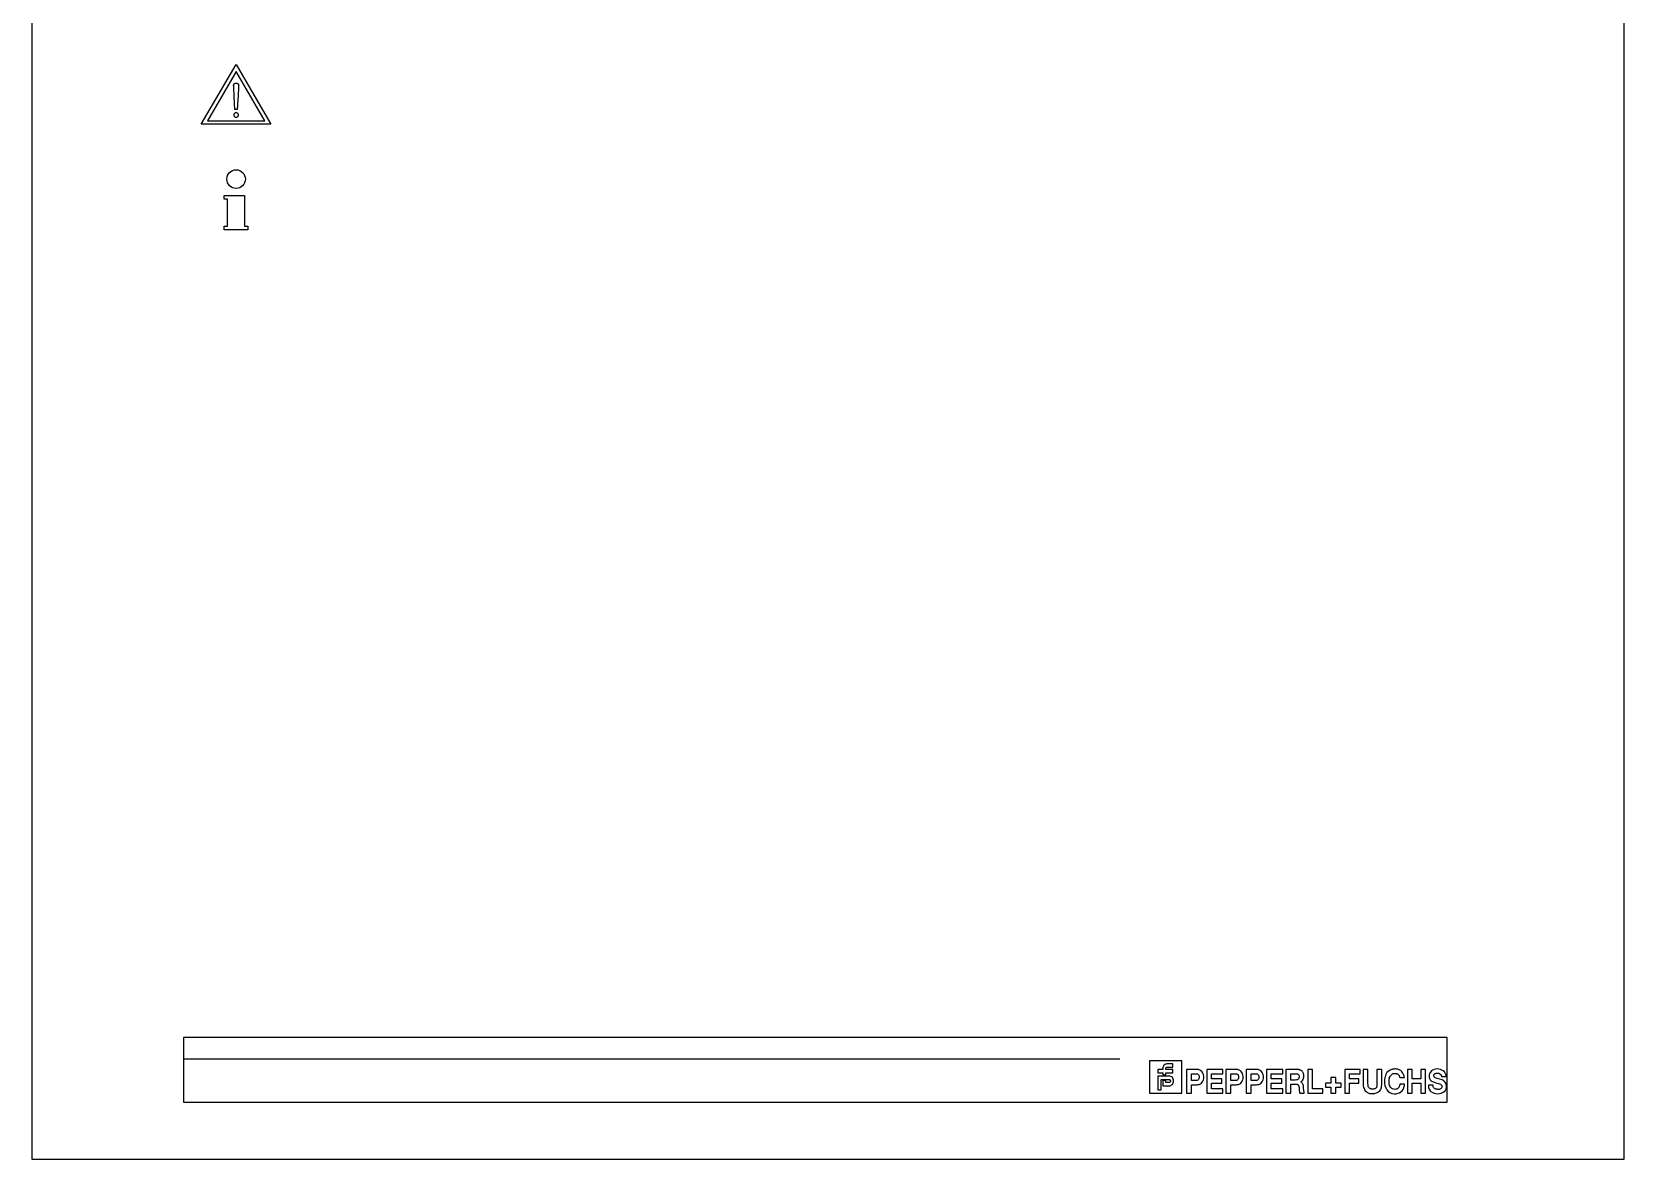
# Model space of a CAD drawing. Header units: metres. Extents: x 0 to 3575, y 0 to 842.
# Drawn here: x 2980 to 3575, y 0 to 421 of the extents above; entities that cross this region are included whole.
import ezdxf

# ---------------------------------------------------------------- set-up
doc = ezdxf.new("R2010")
doc.units = ezdxf.units.M
doc.layers.add('BORDER', color=2, linetype='Continuous')
doc.layers.add('SCHEMATICS', color=7, linetype='Continuous')

msp = doc.modelspace()

# ---------------------------------------------------------------- linework, layer by layer
at = {"layer": 'BORDER', "color": 2}
msp.add_lwpolyline([(2980, 0), (3575, 0), (3575, 842), (2980, 842), (2980, 0)], dxfattribs=at)
at = {"layer": 'SCHEMATICS', "color": 7}
for p, q in [((3043.33, 386.47), (3056.32, 408.83)), ((3056.32, 406.23), (3045.61, 387.78)), ((3056.32, 408.83), (3069.32, 386.47)), ((3067.03, 387.78), (3056.32, 406.23)), ((3055.58, 396.85), (3055.45, 400.31)), ((3055.89, 392.04), (3055.58, 396.85)), ((3045.61, 387.78), (3067.03, 387.78)), ((3056.73, 392.04), (3055.89, 392.04)), ((3069.32, 386.47), (3043.33, 386.47)), ((3051.89, 359.85), (3059.52, 359.85)), ((3051.89, 358.56), (3051.89, 359.85)), ((3053.12, 358.56), (3051.89, 358.56)), ((3053.12, 348.41), (3053.12, 358.56)), ((3059.52, 359.85), (3059.52, 348.41)), ((3051.89, 347.12), (3051.89, 348.41)), ((3051.89, 348.41), (3053.12, 348.41)), ((3060.75, 347.12), (3051.89, 347.12)), ((3059.52, 348.41), (3060.75, 348.41)), ((3060.75, 348.41), (3060.75, 347.12)), ((3036.67, 37.41), (3386.5, 37.41)), ((3402.56, 33.45), (3400.74, 33.45)), ((3400.74, 33.45), (3400.74, 32.24)), ((3400.74, 32.24), (3402.56, 32.24)), ((3400.74, 31.01), (3400.74, 25.87)), ((3401.95, 25.87), (3401.95, 29.79)), ((3401.95, 29.79), (3404.86, 29.79)), ((3402.56, 33.89), (3402.56, 33.45)), ((3402.56, 32.24), (3402.56, 31.49)), ((3402.56, 31.49), (3403.77, 31.49)), ((3406.4, 33.45), (3403.77, 33.45)), ((3403.77, 32.24), (3406.4, 32.24)), ((3406.4, 34.35), (3406.4, 35.56)), ((3406.4, 32.24), (3406.4, 33.45)), ((3415.51, 33.46), (3411.49, 33.46)), ((3411.49, 33.46), (3411.49, 24.66)), ((3413.29, 29.36), (3413.29, 31.91)), ((3413.29, 31.91), (3415.06, 31.91)), ((3425.07, 33.46), (3419, 33.46)), ((3419, 33.46), (3419, 24.64)), ((3420.79, 29.94), (3420.79, 31.84)), ((3420.79, 31.84), (3425.07, 31.84)), ((3424.72, 29.94), (3420.79, 29.94)), ((3424.72, 28.39), (3424.72, 29.94)), ((3425.07, 31.84), (3425.07, 33.46)), ((3430.24, 33.47), (3426.2, 33.47)), ((3426.2, 33.47), (3426.2, 24.64)), ((3428.01, 29.35), (3428.01, 31.92)), ((3428.01, 31.92), (3429.78, 31.92)), ((3437.81, 33.46), (3433.78, 33.46)), ((3433.78, 33.46), (3433.78, 24.66)), ((3435.59, 29.36), (3435.59, 31.91)), ((3435.59, 31.91), (3437.35, 31.91)), ((3447.44, 33.46), (3441.37, 33.46)), ((3441.37, 33.46), (3441.37, 24.64)), ((3443.16, 29.94), (3443.16, 31.84)), ((3443.16, 31.84), (3447.44, 31.84)), ((3447.09, 29.94), (3443.16, 29.94)), ((3447.09, 28.39), (3447.09, 29.94)), ((3447.44, 31.84), (3447.44, 33.46)), ((3453.02, 33.45), (3448.62, 33.45)), ((3448.62, 33.45), (3448.62, 24.66)), ((3450.4, 29.53), (3450.4, 31.9)), ((3450.4, 31.9), (3452.53, 31.9)), ((3458.54, 33.46), (3456.75, 33.46)), ((3456.75, 33.46), (3456.75, 24.66)), ((3458.54, 26.27), (3458.54, 33.46)), ((3467.24, 30.53), (3465.45, 30.53)), ((3465.45, 30.53), (3465.45, 28.39)), ((3467.24, 28.39), (3467.24, 30.53)), ((3476.33, 33.47), (3470.61, 33.47)), ((3470.61, 33.47), (3470.61, 24.66)), ((3472.4, 29.95), (3472.4, 31.84)), ((3472.4, 31.84), (3476.33, 31.84)), ((3475.83, 29.95), (3472.4, 29.95)), ((3475.83, 28.39), (3475.83, 29.95)), ((3476.33, 31.84), (3476.33, 33.47)), ((3479.25, 33.47), (3477.47, 33.47)), ((3477.47, 33.47), (3477.47, 27.81)), ((3479.25, 28.39), (3479.25, 33.47)), ((3484.42, 33.47), (3482.62, 33.47)), ((3482.62, 33.47), (3482.62, 28.39)), ((3484.42, 27.82), (3484.42, 33.47)), ((3491.14, 30.47), (3492.86, 30.47)), ((3492.86, 30.47), (3492.82, 30.69)), ((3495.82, 33.47), (3494.04, 33.47)), ((3494.04, 33.47), (3494.04, 24.66)), ((3495.82, 30), (3495.82, 33.47)), ((3499.06, 30), (3495.82, 30)), ((3500.83, 33.47), (3499.06, 33.47)), ((3499.06, 33.47), (3499.06, 30)), ((3500.83, 24.66), (3500.83, 33.47)), ((3506.72, 30.84), (3508.49, 30.84)), ((3508.49, 30.84), (3508.47, 31.05)), ((3400.74, 25.87), (3401.95, 25.87)), ((3403.77, 29.31), (3402.56, 29.31)), ((3402.56, 29.31), (3402.56, 27.36)), ((3402.56, 27.36), (3404.86, 27.36)), ((3403.77, 28.59), (3403.77, 29.31)), ((3411.49, 24.66), (3413.29, 24.66)), ((3414.99, 29.36), (3413.29, 29.36)), ((3413.29, 24.66), (3413.29, 27.81)), ((3413.29, 27.81), (3415.34, 27.81)), ((3415.3, 29.38), (3414.99, 29.36)), ((3415.34, 27.81), (3415.7, 27.84)), ((3419, 24.64), (3425.07, 24.64)), ((3420.79, 26.26), (3420.79, 28.39)), ((3420.79, 28.39), (3424.72, 28.39)), ((3425.07, 26.26), (3420.79, 26.26)), ((3425.07, 24.64), (3425.07, 26.26)), ((3426.2, 24.64), (3428.01, 24.64)), ((3429.72, 29.35), (3428.01, 29.35)), ((3428.01, 24.64), (3428.01, 27.81)), ((3428.01, 27.81), (3430.07, 27.81)), ((3430.03, 29.38), (3429.72, 29.35)), ((3430.07, 27.81), (3430.43, 27.83)), ((3433.78, 24.66), (3435.59, 24.66)), ((3437.29, 29.36), (3435.59, 29.36)), ((3435.59, 24.66), (3435.59, 27.81)), ((3435.59, 27.81), (3437.64, 27.81)), ((3437.6, 29.38), (3437.29, 29.36)), ((3437.64, 27.81), (3438, 27.83)), ((3441.37, 24.64), (3447.44, 24.64)), ((3443.16, 26.26), (3443.16, 28.39)), ((3443.16, 28.39), (3447.09, 28.39)), ((3447.44, 26.26), (3443.16, 26.26)), ((3447.44, 24.64), (3447.44, 26.26)), ((3448.62, 24.66), (3450.4, 24.66)), ((3452.1, 29.53), (3450.4, 29.53)), ((3450.4, 24.66), (3450.4, 28.06)), ((3450.4, 28.06), (3452.53, 28.06)), ((3452.52, 29.56), (3452.1, 29.53)), ((3453.73, 24.9), (3453.8, 24.66)), ((3453.8, 24.66), (3455.49, 24.66)), ((3454.13, 28.87), (3454.48, 29.11)), ((3454.38, 28.7), (3454.13, 28.87)), ((3455.4, 24.97), (3455.29, 25.58)), ((3455.49, 24.66), (3455.4, 24.97)), ((3456.75, 24.66), (3462.46, 24.66)), ((3462.46, 26.27), (3458.54, 26.27)), ((3462.46, 24.66), (3462.46, 26.27)), ((3465.45, 28.39), (3463.41, 28.39)), ((3463.41, 28.39), (3463.41, 26.82)), ((3463.41, 26.82), (3465.45, 26.82)), ((3465.45, 26.82), (3465.45, 24.66)), ((3465.45, 24.66), (3467.24, 24.66)), ((3469.28, 28.39), (3467.24, 28.39)), ((3467.24, 24.66), (3467.24, 26.82)), ((3467.24, 26.82), (3469.28, 26.82)), ((3469.28, 26.82), (3469.28, 28.39)), ((3470.61, 24.66), (3472.4, 24.66)), ((3472.4, 24.66), (3472.4, 28.39)), ((3472.4, 28.39), (3475.83, 28.39)), ((3479.29, 27.65), (3479.25, 28.39)), ((3482.62, 28.39), (3482.62, 27.65)), ((3484.38, 27.29), (3484.42, 27.82)), ((3492.86, 28.06), (3491.12, 28.06)), ((3491.12, 28.06), (3491.12, 27.78)), ((3492.87, 27.9), (3492.86, 28.06)), ((3494.04, 24.66), (3495.82, 24.66)), ((3495.82, 24.66), (3495.82, 28.43)), ((3495.82, 28.43), (3499.06, 28.43)), ((3499.06, 28.43), (3499.06, 24.66)), ((3499.06, 24.66), (3500.83, 24.66)), ((3503.62, 27.59), (3501.84, 27.59)), ((3501.84, 27.59), (3501.84, 27.33)), ((3503.62, 27.47), (3503.62, 27.59))]:
    msp.add_line(p, q, dxfattribs=at)
for points in [[(3055.45, 400.31), (3055.45, 400.46), (3055.44, 400.6), (3055.43, 400.74), (3055.41, 400.86), (3055.41, 400.98), (3055.41, 401.1), (3055.42, 401.22), (3055.44, 401.35)], [(3055.44, 401.35), (3055.48, 401.43), (3055.55, 401.52), (3055.65, 401.6), (3055.77, 401.67), (3055.9, 401.74), (3056.04, 401.79), (3056.18, 401.82), (3056.32, 401.84)], [(3056.32, 401.84), (3056.44, 401.83), (3056.57, 401.81), (3056.71, 401.77), (3056.84, 401.73), (3056.95, 401.67), (3057.05, 401.6), (3057.13, 401.52), (3057.18, 401.43)], [(3057.2, 400.38), (3057.19, 400.16), (3057.19, 399.85), (3057.18, 399.47), (3057.16, 399.03), (3057.14, 398.53), (3057.12, 397.98), (3057.09, 397.39), (3057.06, 396.78)], [(3057.18, 401.43), (3057.22, 401.29), (3057.23, 401.16), (3057.24, 401.03), (3057.23, 400.91), (3057.22, 400.78), (3057.21, 400.65), (3057.2, 400.52), (3057.2, 400.38)], [(3057.06, 396.78), (3057, 395.91), (3056.95, 395.06), (3056.89, 394.26), (3056.84, 393.54), (3056.8, 392.93), (3056.76, 392.46), (3056.73, 392.15), (3056.73, 392.04)], [(3056.32, 390.83), (3056.14, 390.81), (3055.98, 390.76), (3055.83, 390.68), (3055.7, 390.57), (3055.59, 390.44), (3055.51, 390.29), (3055.46, 390.13), (3055.44, 389.95)], [(3055.44, 389.95), (3055.46, 389.77), (3055.51, 389.61), (3055.59, 389.46), (3055.7, 389.33), (3055.83, 389.22), (3055.98, 389.14), (3056.14, 389.09), (3056.32, 389.07)], [(3057.2, 389.95), (3057.18, 390.13), (3057.13, 390.29), (3057.05, 390.44), (3056.94, 390.57), (3056.81, 390.68), (3056.66, 390.76), (3056.5, 390.81), (3056.32, 390.83)], [(3056.32, 389.07), (3056.5, 389.09), (3056.66, 389.14), (3056.81, 389.22), (3056.94, 389.33), (3057.05, 389.46), (3057.13, 389.61), (3057.18, 389.77), (3057.2, 389.95)], [(3052.86, 365.99), (3052.93, 366.7), (3053.13, 367.36), (3053.45, 367.95), (3053.88, 368.47), (3054.4, 368.89), (3054.99, 369.21), (3055.65, 369.42), (3056.35, 369.49)], [(3056.35, 369.49), (3057.04, 369.42), (3057.68, 369.21), (3058.26, 368.89), (3058.77, 368.47), (3059.19, 367.95), (3059.51, 367.36), (3059.71, 366.7), (3059.78, 365.99)], [(3056.35, 362.51), (3055.65, 362.58), (3054.99, 362.79), (3054.4, 363.12), (3053.88, 363.55), (3053.45, 364.07), (3053.13, 364.66), (3052.93, 365.31), (3052.86, 365.99)], [(3059.78, 365.99), (3059.71, 365.31), (3059.51, 364.66), (3059.19, 364.07), (3058.77, 363.55), (3058.26, 363.12), (3057.68, 362.79), (3057.04, 362.58), (3056.35, 362.51)], [(3036.64, 21.32), (3508.9, 21.32), (3508.9, 45.38), (3036.64, 45.38), (3036.64, 21.32)], [(3397.6, 24.66), (3409.72, 24.66), (3409.72, 36.77), (3397.6, 36.77), (3397.6, 24.66)], [(3404.86, 31.01), (3404.63, 31.01), (3404.13, 31.01), (3403.47, 31.01), (3402.73, 31.01), (3401.99, 31.01), (3401.36, 31.01), (3400.91, 31.01), (3400.74, 31.01)], [(3404.23, 35.56), (3403.87, 35.52), (3403.55, 35.42), (3403.26, 35.25), (3403.02, 35.04), (3402.83, 34.79), (3402.68, 34.51), (3402.59, 34.21), (3402.56, 33.89)], [(3403.77, 33.89), (3403.78, 33.99), (3403.81, 34.08), (3403.85, 34.16), (3403.91, 34.22), (3403.97, 34.27), (3404.05, 34.31), (3404.13, 34.34), (3404.22, 34.35)], [(3403.77, 33.45), (3403.77, 33.53), (3403.77, 33.61), (3403.77, 33.68), (3403.77, 33.74), (3403.77, 33.79), (3403.77, 33.84), (3403.77, 33.87), (3403.77, 33.89)], [(3403.77, 31.49), (3403.77, 31.5), (3403.77, 31.55), (3403.77, 31.62), (3403.77, 31.71), (3403.77, 31.82), (3403.77, 31.94), (3403.77, 32.08), (3403.77, 32.24)], [(3404.22, 34.35), (3404.46, 34.35), (3404.78, 34.35), (3405.14, 34.35), (3405.51, 34.35), (3405.85, 34.35), (3406.13, 34.35), (3406.32, 34.35), (3406.4, 34.35)], [(3406.4, 35.56), (3406.31, 35.56), (3406.07, 35.56), (3405.73, 35.56), (3405.34, 35.56), (3404.95, 35.56), (3404.6, 35.56), (3404.34, 35.56), (3404.23, 35.56)], [(3406.66, 29.2), (3406.63, 29.55), (3406.53, 29.88), (3406.38, 30.19), (3406.17, 30.46), (3405.9, 30.69), (3405.6, 30.86), (3405.25, 30.97), (3404.86, 31.01)], [(3404.86, 29.79), (3404.98, 29.78), (3405.1, 29.74), (3405.2, 29.68), (3405.29, 29.6), (3405.35, 29.5), (3405.41, 29.41), (3405.44, 29.3), (3405.45, 29.2)], [(3415.06, 31.91), (3415.09, 31.91), (3415.12, 31.91), (3415.15, 31.91), (3415.18, 31.9), (3415.21, 31.9), (3415.24, 31.89), (3415.27, 31.89), (3415.3, 31.89)], [(3415.3, 31.89), (3415.52, 31.84), (3415.71, 31.75), (3415.86, 31.62), (3415.99, 31.45), (3416.08, 31.26), (3416.15, 31.05), (3416.18, 30.83), (3416.19, 30.6)], [(3416.19, 30.6), (3416.18, 30.38), (3416.13, 30.17), (3416.06, 29.97), (3415.96, 29.79), (3415.83, 29.63), (3415.68, 29.51), (3415.5, 29.42), (3415.3, 29.38)], [(3415.95, 33.44), (3415.9, 33.44), (3415.84, 33.45), (3415.79, 33.45), (3415.74, 33.46), (3415.69, 33.46), (3415.63, 33.46), (3415.58, 33.46), (3415.51, 33.46)], [(3415.7, 27.84), (3416.2, 27.93), (3416.64, 28.13), (3417.02, 28.41), (3417.34, 28.77), (3417.59, 29.18), (3417.77, 29.64), (3417.89, 30.12), (3417.94, 30.6)], [(3417.94, 30.6), (3417.91, 31.04), (3417.83, 31.49), (3417.69, 31.92), (3417.47, 32.34), (3417.2, 32.71), (3416.85, 33.03), (3416.43, 33.28), (3415.95, 33.44)], [(3429.78, 31.92), (3429.82, 31.92), (3429.85, 31.92), (3429.88, 31.91), (3429.91, 31.91), (3429.94, 31.9), (3429.97, 31.9), (3430, 31.9), (3430.03, 31.9)], [(3430.03, 31.9), (3430.25, 31.85), (3430.43, 31.75), (3430.59, 31.62), (3430.71, 31.46), (3430.81, 31.27), (3430.87, 31.06), (3430.91, 30.83), (3430.92, 30.6)], [(3430.92, 30.6), (3430.9, 30.38), (3430.86, 30.17), (3430.78, 29.97), (3430.68, 29.79), (3430.56, 29.63), (3430.41, 29.51), (3430.23, 29.42), (3430.03, 29.38)], [(3430.67, 33.44), (3430.62, 33.45), (3430.57, 33.46), (3430.52, 33.46), (3430.47, 33.46), (3430.42, 33.47), (3430.36, 33.47), (3430.3, 33.47), (3430.24, 33.47)], [(3430.43, 27.83), (3430.93, 27.92), (3431.37, 28.12), (3431.75, 28.41), (3432.07, 28.77), (3432.32, 29.18), (3432.5, 29.64), (3432.62, 30.12), (3432.67, 30.6)], [(3432.67, 30.6), (3432.64, 31.04), (3432.56, 31.49), (3432.41, 31.93), (3432.2, 32.34), (3431.92, 32.71), (3431.58, 33.03), (3431.16, 33.28), (3430.67, 33.44)], [(3437.35, 31.91), (3437.39, 31.91), (3437.42, 31.91), (3437.45, 31.91), (3437.48, 31.9), (3437.51, 31.9), (3437.54, 31.89), (3437.57, 31.89), (3437.6, 31.89)], [(3437.6, 31.89), (3437.82, 31.84), (3438, 31.75), (3438.16, 31.62), (3438.28, 31.45), (3438.38, 31.26), (3438.44, 31.05), (3438.48, 30.83), (3438.49, 30.6)], [(3438.49, 30.6), (3438.47, 30.38), (3438.43, 30.17), (3438.35, 29.97), (3438.25, 29.79), (3438.13, 29.63), (3437.98, 29.51), (3437.8, 29.42), (3437.6, 29.38)], [(3438.24, 33.44), (3438.19, 33.44), (3438.14, 33.45), (3438.09, 33.45), (3438.04, 33.46), (3437.98, 33.46), (3437.93, 33.46), (3437.87, 33.46), (3437.81, 33.46)], [(3438, 27.83), (3438.5, 27.93), (3438.94, 28.13), (3439.31, 28.41), (3439.63, 28.77), (3439.88, 29.18), (3440.07, 29.64), (3440.18, 30.12), (3440.23, 30.6)], [(3440.23, 30.6), (3440.21, 31.04), (3440.13, 31.49), (3439.98, 31.92), (3439.77, 32.34), (3439.49, 32.71), (3439.15, 33.03), (3438.73, 33.28), (3438.24, 33.44)], [(3453.51, 30.55), (3453.47, 30.33), (3453.4, 30.13), (3453.31, 29.97), (3453.19, 29.83), (3453.05, 29.72), (3452.89, 29.64), (3452.72, 29.58), (3452.52, 29.56)], [(3452.53, 31.9), (3452.71, 31.88), (3452.88, 31.84), (3453.03, 31.78), (3453.17, 31.69), (3453.28, 31.58), (3453.38, 31.42), (3453.45, 31.23), (3453.51, 30.99)], [(3454.13, 33.22), (3453.98, 33.28), (3453.85, 33.33), (3453.72, 33.38), (3453.59, 33.41), (3453.46, 33.43), (3453.33, 33.44), (3453.18, 33.45), (3453.02, 33.45)], [(3453.51, 30.99), (3453.51, 30.94), (3453.51, 30.89), (3453.51, 30.83), (3453.51, 30.78), (3453.51, 30.72), (3453.51, 30.67), (3453.51, 30.61), (3453.51, 30.55)], [(3455.22, 31.75), (3455.14, 32), (3455.06, 32.23), (3454.96, 32.44), (3454.84, 32.63), (3454.71, 32.8), (3454.54, 32.95), (3454.35, 33.09), (3454.13, 33.22)], [(3454.48, 29.11), (3454.65, 29.25), (3454.78, 29.39), (3454.89, 29.54), (3454.99, 29.7), (3455.06, 29.87), (3455.12, 30.05), (3455.18, 30.24), (3455.23, 30.46)], [(3455.23, 30.46), (3455.27, 30.63), (3455.3, 30.8), (3455.31, 30.95), (3455.32, 31.1), (3455.31, 31.26), (3455.29, 31.41), (3455.26, 31.58), (3455.22, 31.75)], [(3487.27, 33.07), (3486.78, 32.72), (3486.38, 32.32), (3486.07, 31.88), (3485.82, 31.4), (3485.65, 30.89), (3485.53, 30.35), (3485.45, 29.77), (3485.42, 29.17)], [(3487.15, 29.22), (3487.16, 29.41), (3487.18, 29.59), (3487.2, 29.77), (3487.23, 29.95), (3487.26, 30.11), (3487.3, 30.26), (3487.34, 30.39), (3487.37, 30.51)], [(3489.37, 33.67), (3489.07, 33.66), (3488.79, 33.64), (3488.53, 33.59), (3488.28, 33.53), (3488.03, 33.45), (3487.79, 33.35), (3487.54, 33.22), (3487.27, 33.07)], [(3487.37, 30.51), (3487.51, 30.84), (3487.69, 31.14), (3487.9, 31.41), (3488.14, 31.63), (3488.42, 31.81), (3488.73, 31.95), (3489.06, 32.02), (3489.42, 32.04)], [(3491.74, 32.82), (3491.5, 33.05), (3491.24, 33.24), (3490.97, 33.39), (3490.68, 33.51), (3490.38, 33.59), (3490.07, 33.64), (3489.73, 33.67), (3489.37, 33.67)], [(3489.42, 32.04), (3489.66, 32.02), (3489.88, 31.97), (3490.08, 31.9), (3490.27, 31.81), (3490.45, 31.69), (3490.61, 31.55), (3490.75, 31.38), (3490.89, 31.19)], [(3490.89, 31.19), (3490.95, 31.1), (3490.99, 31.01), (3491.03, 30.93), (3491.06, 30.84), (3491.08, 30.76), (3491.1, 30.67), (3491.12, 30.57), (3491.14, 30.47)], [(3492.82, 30.69), (3492.79, 30.87), (3492.74, 31.08), (3492.68, 31.32), (3492.58, 31.57), (3492.45, 31.86), (3492.27, 32.16), (3492.04, 32.48), (3491.74, 32.82)], [(3505.11, 33.67), (3504.52, 33.62), (3503.95, 33.48), (3503.44, 33.25), (3502.99, 32.93), (3502.61, 32.53), (3502.32, 32.04), (3502.15, 31.48), (3502.1, 30.85)], [(3502.1, 30.85), (3502.14, 30.49), (3502.23, 30.16), (3502.38, 29.86), (3502.57, 29.6), (3502.79, 29.36), (3503.05, 29.16), (3503.34, 28.98), (3503.65, 28.84)], [(3503.84, 31.33), (3504.01, 31.73), (3504.33, 32), (3504.76, 32.15), (3505.25, 32.16), (3505.74, 32.06), (3506.17, 31.85), (3506.51, 31.53), (3506.7, 31.1)], [(3508.65, 27.27), (3508.39, 28.4), (3507.79, 29.15), (3506.98, 29.62), (3506.07, 29.92), (3505.18, 30.14), (3504.43, 30.38), (3503.95, 30.74), (3503.84, 31.33)], [(3508.47, 31.05), (3508.38, 31.61), (3508.16, 32.12), (3507.84, 32.57), (3507.43, 32.96), (3506.93, 33.26), (3506.37, 33.49), (3505.76, 33.63), (3505.11, 33.67)], [(3506.7, 31.1), (3506.71, 31.02), (3506.71, 30.96), (3506.72, 30.92), (3506.72, 30.88), (3506.72, 30.86), (3506.72, 30.85), (3506.72, 30.84), (3506.72, 30.84)], [(3404.86, 28.59), (3404.78, 28.59), (3404.64, 28.59), (3404.46, 28.59), (3404.27, 28.59), (3404.08, 28.59), (3403.92, 28.59), (3403.81, 28.59), (3403.77, 28.59)], [(3405.45, 29.2), (3405.43, 29.04), (3405.38, 28.9), (3405.31, 28.79), (3405.23, 28.71), (3405.13, 28.65), (3405.03, 28.61), (3404.94, 28.59), (3404.86, 28.59)], [(3404.86, 27.36), (3405.25, 27.4), (3405.6, 27.52), (3405.91, 27.7), (3406.17, 27.93), (3406.38, 28.21), (3406.53, 28.52), (3406.63, 28.86), (3406.66, 29.2)], [(3452.53, 28.06), (3452.62, 28.06), (3452.7, 28.05), (3452.77, 28.03), (3452.84, 28), (3452.91, 27.97), (3452.97, 27.93), (3453.03, 27.88), (3453.08, 27.83)], [(3453.08, 27.83), (3453.21, 27.68), (3453.31, 27.53), (3453.39, 27.37), (3453.44, 27.21), (3453.49, 27.04), (3453.52, 26.86), (3453.54, 26.67), (3453.55, 26.46)], [(3453.55, 26.46), (3453.57, 26.25), (3453.57, 26.05), (3453.58, 25.86), (3453.59, 25.68), (3453.61, 25.5), (3453.63, 25.31), (3453.67, 25.11), (3453.73, 24.9)], [(3455.15, 27.45), (3455.13, 27.56), (3455.08, 27.71), (3455.02, 27.88), (3454.94, 28.05), (3454.83, 28.24), (3454.7, 28.41), (3454.55, 28.57), (3454.38, 28.7)], [(3455.29, 25.58), (3455.25, 25.84), (3455.23, 26.07), (3455.22, 26.29), (3455.21, 26.5), (3455.2, 26.71), (3455.19, 26.93), (3455.17, 27.18), (3455.15, 27.45)], [(3477.47, 27.81), (3477.47, 27.74), (3477.48, 27.67), (3477.48, 27.6), (3477.49, 27.54), (3477.49, 27.48), (3477.5, 27.42), (3477.51, 27.35), (3477.52, 27.28)], [(3477.52, 27.28), (3477.64, 26.78), (3477.8, 26.32), (3478.01, 25.91), (3478.28, 25.54), (3478.59, 25.22), (3478.97, 24.95), (3479.39, 24.73), (3479.87, 24.57)], [(3479.95, 26.41), (3479.79, 26.53), (3479.66, 26.66), (3479.55, 26.79), (3479.46, 26.94), (3479.39, 27.1), (3479.34, 27.27), (3479.31, 27.45), (3479.29, 27.65)], [(3479.87, 24.57), (3480.02, 24.54), (3480.16, 24.51), (3480.29, 24.5), (3480.41, 24.49), (3480.54, 24.48), (3480.67, 24.48), (3480.81, 24.48), (3480.96, 24.48)], [(3480.93, 26.15), (3480.79, 26.16), (3480.66, 26.17), (3480.53, 26.18), (3480.41, 26.2), (3480.3, 26.23), (3480.18, 26.28), (3480.07, 26.34), (3479.95, 26.41)], [(3482.05, 26.41), (3481.92, 26.32), (3481.79, 26.26), (3481.66, 26.21), (3481.52, 26.18), (3481.39, 26.16), (3481.25, 26.15), (3481.1, 26.15), (3480.93, 26.15)], [(3480.96, 24.48), (3481.1, 24.48), (3481.24, 24.49), (3481.36, 24.49), (3481.48, 24.5), (3481.6, 24.52), (3481.72, 24.53), (3481.85, 24.56), (3481.99, 24.59)], [(3481.99, 24.59), (3482.48, 24.75), (3482.92, 24.97), (3483.32, 25.23), (3483.66, 25.55), (3483.94, 25.91), (3484.16, 26.33), (3484.31, 26.79), (3484.38, 27.29)], [(3482.62, 27.65), (3482.62, 27.46), (3482.59, 27.28), (3482.55, 27.11), (3482.5, 26.95), (3482.42, 26.8), (3482.32, 26.66), (3482.19, 26.53), (3482.05, 26.41)], [(3485.42, 29.17), (3485.46, 28.31), (3485.61, 27.46), (3485.89, 26.66), (3486.29, 25.94), (3486.81, 25.32), (3487.45, 24.84), (3488.23, 24.52), (3489.12, 24.4)], [(3487.24, 28), (3487.2, 28.15), (3487.17, 28.29), (3487.16, 28.44), (3487.15, 28.58), (3487.14, 28.73), (3487.14, 28.88), (3487.14, 29.05), (3487.15, 29.22)], [(3489.35, 26.05), (3488.88, 26.12), (3488.48, 26.25), (3488.16, 26.43), (3487.89, 26.66), (3487.67, 26.94), (3487.49, 27.26), (3487.35, 27.61), (3487.24, 28)], [(3489.12, 24.4), (3489.79, 24.44), (3490.42, 24.58), (3491.01, 24.81), (3491.54, 25.13), (3492, 25.53), (3492.37, 26.02), (3492.66, 26.58), (3492.83, 27.22)], [(3491.12, 27.78), (3491.09, 27.43), (3490.98, 27.1), (3490.81, 26.8), (3490.59, 26.54), (3490.32, 26.33), (3490.02, 26.17), (3489.69, 26.08), (3489.35, 26.05)], [(3492.83, 27.22), (3492.85, 27.31), (3492.86, 27.4), (3492.87, 27.48), (3492.88, 27.56), (3492.88, 27.64), (3492.88, 27.72), (3492.88, 27.8), (3492.87, 27.9)], [(3501.84, 27.33), (3501.92, 26.66), (3502.14, 26.07), (3502.48, 25.57), (3502.92, 25.16), (3503.45, 24.83), (3504.04, 24.6), (3504.68, 24.47), (3505.34, 24.43)], [(3503.69, 27.03), (3503.67, 27.09), (3503.66, 27.14), (3503.65, 27.2), (3503.64, 27.25), (3503.63, 27.3), (3503.62, 27.35), (3503.62, 27.4), (3503.62, 27.47)], [(3503.65, 28.84), (3504.4, 28.57), (3505.05, 28.38), (3505.59, 28.24), (3506.04, 28.11), (3506.4, 27.96), (3506.65, 27.76), (3506.82, 27.47), (3506.89, 27.06)], [(3505.34, 26.04), (3505.07, 26.07), (3504.8, 26.12), (3504.55, 26.19), (3504.32, 26.29), (3504.12, 26.42), (3503.94, 26.59), (3503.8, 26.79), (3503.69, 27.03)], [(3505.34, 24.43), (3505.97, 24.49), (3506.58, 24.63), (3507.15, 24.86), (3507.66, 25.16), (3508.08, 25.56), (3508.4, 26.04), (3508.6, 26.61), (3508.65, 27.27)], [(3506.89, 27.06), (3506.86, 26.76), (3506.74, 26.53), (3506.57, 26.35), (3506.34, 26.21), (3506.09, 26.11), (3505.82, 26.06), (3505.57, 26.03), (3505.34, 26.04)]]:
    msp.add_lwpolyline(points, dxfattribs=at)

doc.saveas('drawing.dxf')
